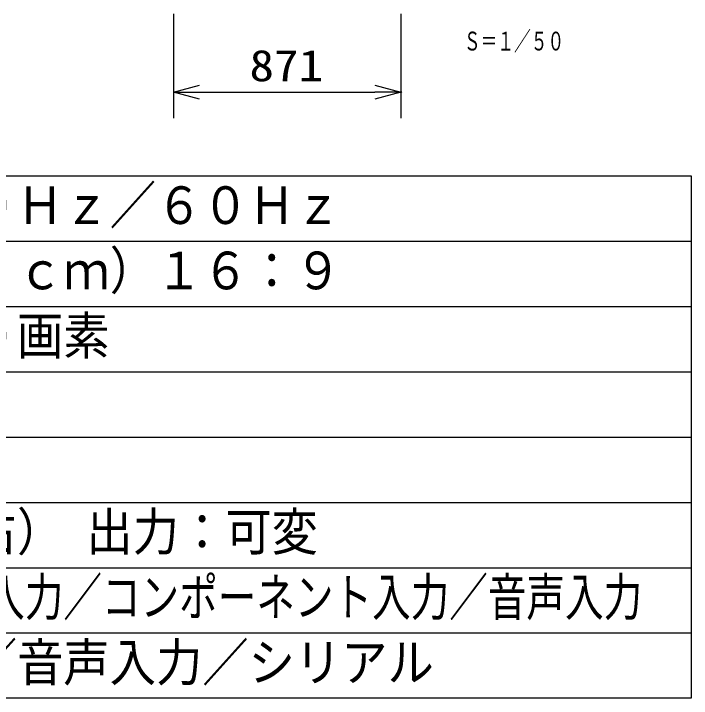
# Model space of a CAD drawing. Units: millimetres, scale not verified. Extents: x -63 to 63, y -57 to 57.
# Drawn here: x 10.6 to 62.5, y -56.5 to -4.1 of the extents above; entities that cross this region are included whole.
import ezdxf
from ezdxf.enums import TextEntityAlignment as Align

# ---------------------------------------------------------------- set-up
doc = ezdxf.new("R2010")
doc.units = ezdxf.units.MM
doc.header["$LTSCALE"] = 0.190236
doc.header["$PDMODE"] = 32
doc.header["$PDSIZE"] = 0.0951
for name, color, linetype in [('0-1_TOUROKU', 3, 'Continuous'), ('0-2_MOJI1', 7, 'Continuous'), ('0-3_WAKU', 1, 'Continuous')]:
    doc.layers.add(name, color=color, linetype=linetype)
doc.styles.add('ＭＳ ゴシック', font='')
doc.styles.get('ＭＳ ゴシック').set_extended_font_data('MS Gothic')

# ---------------------------------------------------------------- blocks, each defined once
blk = doc.blocks.new('_OPEN30')
at = {"layer": '0-2_MOJI1'}
blk.add_line((0, 0), (-1, 0), dxfattribs=at)
blk.add_lwpolyline([(-1, 0.26795), (0, 0), (-1, -0.26795)], dxfattribs=at)

msp = doc.modelspace()

# ---------------------------------------------------------------- linework, layer by layer
at = {"layer": '0-1_TOUROKU'}
for p, q in [((22.8667, -4.0878), (22.8667, -12.0878)), ((40.2708, -4.0878), (40.2708, -12.0878)), ((24.8667, -10.0878), (38.2708, -10.0878))]:
    msp.add_line(p, q, dxfattribs=at)
at = {"layer": '0-2_MOJI1'}
msp.add_point((40.2708, -10.0878), dxfattribs=at)
at = {"layer": '0-3_WAKU', "color": 4}
for p, q in [((-62.5001, -16.5), (62.5001, -16.5)), ((62.5001, -16.5), (62.5001, -56.5001)), ((62.5001, -56.5001), (-62.5001, -56.5001))]:
    msp.add_line(p, q, dxfattribs=at)
at = {"layer": '0-3_WAKU'}
for p, q in [((-62.5001, -21.5), (62.5001, -21.5)), ((-62.5001, -26.5), (62.5001, -26.5)), ((-62.5001, -31.5001), (62.5001, -31.5001)), ((-62.5001, -36.5001), (62.5001, -36.5001)), ((-62.5001, -41.5001), (62.5001, -41.5001)), ((-62.5001, -46.5001), (62.5001, -46.5001)), ((-62.5001, -51.5001), (62.5001, -51.5001))]:
    msp.add_line(p, q, dxfattribs=at)

# ---------------------------------------------------------------- block references
at = {"layer": '0-1_TOUROKU', "xscale": 2, "yscale": 2, "rotation": 180}
msp.add_blockref('_OPEN30', (22.8667, -10.0878), dxfattribs=at)
at = {"layer": '0-1_TOUROKU', "xscale": 2, "yscale": 2}
msp.add_blockref('_OPEN30', (40.2708, -10.0878), dxfattribs=at)

# ---------------------------------------------------------------- texts
at = {"layer": '0-1_TOUROKU', "color": 1, "style": 'ＭＳ ゴシック', "width": 0.65}
msp.add_text('Ｓ＝１／５０', height=1.444, dxfattribs=at).set_placement((45.0918, -7.3396), align=Align.BOTTOM_LEFT)
at = {"layer": '0-1_TOUROKU', "style": 'ＭＳ ゴシック', "width": 1.15}
msp.add_text('871', height=2.406, dxfattribs=at).set_placement((28.6816, -9.9782), align=Align.BOTTOM_LEFT)
at = {"layer": '0-2_MOJI1', "color": 2, "style": 'ＭＳ ゴシック'}
for s, width, p in [('ＡＣ２００Ｖ\u3000５０Ｈｚ／６０Ｈｚ', 0.9, (-21, -21.0552)), ('１０３型（２６０３ｃｍ）１６：９', 0.9, (-21, -26.0552)), ('１９２０×１０８０画素', 0.9, (-21, -31.0552)), ('ＲＣＡ×２（左・右） 出力：可変', 0.9, (-21, -46.0552)), ('ＤＶＩ－Ｄ入力／音声入力／コンポーネント入力／音声入力', 0.75, (-21, -51.0552)), ('ＬＡＮ／ＰＣ入力／音声入力／シリアル', 0.9, (-21, -56.0552))]:
    msp.add_text(s, height=2.887, dxfattribs=dict(at, width=width)).set_placement(p, align=Align.BOTTOM_LEFT)

doc.saveas('drawing.dxf')
